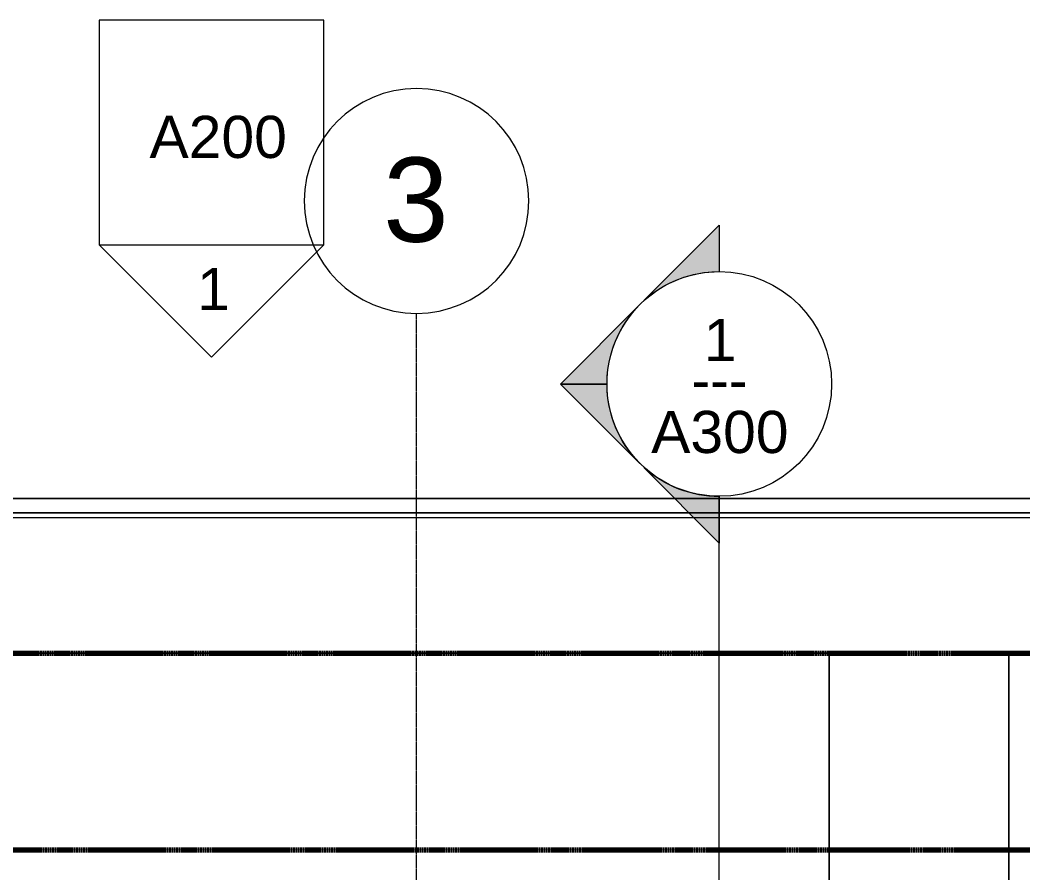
# Model space of a CAD drawing. Header units: inches. Extents: x -4414 to -113, y 9396 to 12816.
# Drawn here: x -2983.7 to -2555.1, y 12174.7 to 12539 of the extents above; entities that cross this region are included whole.
import ezdxf

# ---------------------------------------------------------------- set-up
doc = ezdxf.new("R2010")
doc.units = ezdxf.units.IN
doc.header["$MEASUREMENT"] = 0
doc.linetypes.add('Double Dash 3_8_', pattern=[1, 0.375, -0.125, 0.125, -0.125, 0.125, -0.125])
doc.linetypes.add('Grid Line 1_2_', pattern=[0.875, 0.5, -0.125, 0.125, -0.125])
for name, color, linetype, lineweight in [('0-1', 7, 'Continuous', 5), ('A-ANNO-DIMS', 211, 'Continuous', 9), ('A-ANNO-DIMS-192', 211, 'Continuous', 9), ('C-PROP-LINE', 91, 'Double Dash 3_8_', 70), ('C-TOPO', 7, 'Continuous', 9), ('G-ANNO-SYMB', 111, 'Continuous', 9), ('S-GRID-1', 1, 'Grid Line 1_2_', 9), ('S-GRID-IDEN', 1, 'Continuous', 9)]:
    doc.layers.add(name, color=color, linetype=linetype, lineweight=lineweight)
doc.styles.add('Arial', font='arial.ttf', dxfattribs={"height": 18})
doc.styles.add('Arial_1', font='arial.ttf', dxfattribs={"height": 36})
doc.styles.add('Century Gothic', font='ufonts.com_century-gothic.ttf', dxfattribs={"height": 18})
doc.dimstyles.new('OD__1_8__Tol__', dxfattribs={"dimscale": 12, "dimtxt": 18.795029, "dimasz": 2, "dimexe": 1.5, "dimexo": 1, "dimgap": 0.25, "dimtad": 1, "dimdec": 3, "dimrnd": 0.125, "dimzin": 3, "dimdsep": 46, "dimlunit": 4, "dimtxsty": 'Century Gothic', "dimblk1": 'OBLIQUE', "dimblk2": 'OBLIQUE', "dimsah": 1, "dimcen": 0.09, "dimdle": 1.5, "dimazin": 0, "dimtfac": 1, "dimtdec": 4, "dimtix": 1, "dimtmove": 0, "dimatfit": 3, "dimfxl": 1, "dimtvp": 1, "dimtfill": 1, "dimfrac": 2, "dimtolj": 1, "dimtzin": 0, "dimarcsym": 2})

# ---------------------------------------------------------------- blocks, each defined once
blk = doc.blocks.new('1750 Ox - Topography_rvt-1-FLOOR PLAN - 2ND FLOOR')
at = {"layer": 'C-TOPO'}
for p, q in [((-2856.2, 12334.59), (-3131.41, 12334.59)), ((-3131.41, 12334.59), (-2856.2, 12334.59)), ((-2746.02, 12334.59), (-2856.2, 12334.59)), ((-2856.2, 12334.59), (-2746.02, 12334.59)), ((-2664.1, 12334.59), (-2746.02, 12334.59)), ((-2746.02, 12334.59), (-2664.1, 12334.59)), ((-2295.47, 12334.59), (-2664.1, 12334.59)), ((-2664.1, 12334.59), (-2295.47, 12334.59)), ((-3132.12, 12328.59), (-2853.16, 12328.59)), ((-2853.16, 12328.59), (-3132.12, 12328.59)), ((-2853.16, 12328.59), (-2741.48, 12328.59)), ((-2741.48, 12328.59), (-2853.16, 12328.59)), ((-2741.48, 12328.59), (-2658.44, 12328.59)), ((-2658.44, 12328.59), (-2741.48, 12328.59)), ((-2658.44, 12328.59), (-2297.07, 12328.59)), ((-2297.07, 12328.59), (-2658.44, 12328.59)), ((-2822.76, 12268.59), (-3139.23, 12268.59)), ((-3139.23, 12268.59), (-2822.76, 12268.59)), ((-2696.07, 12268.59), (-2822.76, 12268.59)), ((-2822.76, 12268.59), (-2696.07, 12268.59)), ((-2637.92, 12268.59), (-2696.07, 12268.59)), ((-2696.07, 12268.59), (-2637.92, 12268.59)), ((-2637.92, 12191.77), (-2637.92, 12268.59)), ((-2637.92, 12268.59), (-2637.92, 12191.77)), ((-2313.14, 12268.59), (-2561.12, 12268.59)), ((-2561.12, 12268.59), (-2561.12, 12225.39)), ((-2561.12, 12225.39), (-2561.12, 12268.59)), ((-2561.12, 12268.59), (-2313.14, 12268.59)), ((-2561.12, 12225.39), (-2561.12, 12124.78)), ((-2561.12, 12124.78), (-2561.12, 12225.39)), ((-2637.92, 12124.78), (-2637.92, 12191.77)), ((-2637.92, 12191.77), (-2637.92, 12124.78))]:
    blk.add_line(p, q, dxfattribs=at)
blk = doc.blocks.new('Family - ___-1749192-FLOOR PLAN - 2ND FLOOR')
at = {"layer": 'C-PROP-LINE'}
for p, q in [((-3990.83, 12268.59), (-614.54, 12268.59)), ((-3930.69, 12184.59), (-697.71, 12184.59))]:
    blk.add_line(p, q, dxfattribs=at)
blk = doc.blocks.new('Section - Section Head - Filled-22785-FLOOR PLAN - 2ND FLOOR')
at = {"layer": 'G-ANNO-SYMB'}
h = blk.add_hatch(color=256, dxfattribs=at)
edge = h.paths.add_edge_path(flags=0)
edge.add_line((-0.4268, 0.1768), (-0.25, 0.3536))
edge.add_line((-0.25, 0.3536), (-0.25, 0.25))
edge.add_arc((-0.25, 0), 0.25, 90, 135)
h = blk.add_hatch(color=256, dxfattribs=at)
edge = h.paths.add_edge_path(flags=0)
edge.add_arc((-0.25, 0), 0.25, 45, 90)
edge.add_line((-0.25, 0.25), (-0.25, 0.3536))
edge.add_line((-0.25, 0.3536), (-0.0732, 0.1768))
h = blk.add_hatch(color=256, dxfattribs=at)
edge = h.paths.add_edge_path(flags=0)
edge.add_arc((-0.25, 0), 0.2503, 137.9216, 180)
edge.add_line((-0.5003, 0), (-0.6036, 0))
edge.add_line((-0.6036, 0), (-0.4358, 0.1678))
h = blk.add_hatch(color=256, dxfattribs=at)
edge = h.paths.add_edge_path(flags=0)
edge.add_line((-0.0642, 0.1678), (0.1036, 0))
edge.add_line((0.1036, 0), (0.0003, 0))
edge.add_arc((-0.25, 0), 0.2503, 0, 42.0784)
for p, q in [((-0.25, 0.3536), (-0.4268, 0.1768)), ((-0.25, 0.25), (-0.25, 0.3536)), ((-0.0732, 0.1768), (-0.25, 0.3536)), ((-0.25, 0.3536), (-0.25, 0.25)), ((-0.4358, 0.1678), (-0.6036, 0)), ((0.1036, 0), (-0.0642, 0.1678)), ((-0.6036, 0), (-0.5003, 0)), ((0.0003, 0), (0.1036, 0))]:
    blk.add_line(p, q, dxfattribs=at)
for centre, radius, start, end in [((-0.2503, 0), 0.25, 360, 180), ((-0.25, 0), 0.25, 90, 135), ((-0.25, 0), 0.25, 45, 90), ((-0.25, 0), 0.2503, 137.9216, 180), ((-0.25, 0), 0.2503, 0, 42.0784), ((-0.2503, 0), 0.25, 180, 360)]:
    blk.add_arc(centre, radius, start, end, dxfattribs=at)
blk = doc.blocks.new('Elevation - Detail Number-151647-FLOOR PLAN - 2ND FLOOR')
at = {"layer": 'G-ANNO-SYMB'}
for p, q in [((0.25, 0.25), (-0.25, 0.25)), ((-0.25, 0.25), (-0.25, -0.25)), ((0.25, -0.25), (0.25, 0.25)), ((-0.25, -0.25), (0.25, -0.25))]:
    blk.add_line(p, q, dxfattribs=at)
blk = doc.blocks.new('Elevation - Detail Number-151370-FLOOR PLAN - 2ND FLOOR')
at = {"layer": 'G-ANNO-SYMB'}
for p, q in [((0, 0.25), (-0.25, 0)), ((0.25, 0), (0, 0.25)), ((-0.25, 0), (0.25, 0))]:
    blk.add_line(p, q, dxfattribs=at)
blk = doc.blocks.new('Grid - Grid Head - Circle-50561-FLOOR PLAN - 2ND FLOOR')
at = {"layer": 'S-GRID-IDEN'}
for start, end in [(360, 180), (180, 360)]:
    blk.add_arc((0, 0), 0.25, start, end, dxfattribs=at)
blk = doc.blocks.new('DIMBLOCK40-FLOOR PLAN - 2ND FLOOR')
at = {"layer": 'A-ANNO-DIMS-192'}
for p, q in [((-3990.83, 12280.59), (-3990.83, 12344.43)), ((-614.54, 12280.59), (-614.54, 12344.43)), ((-596.54, 12326.43), (-4008.83, 12326.43)), ((-3990.83, 12326.43), (-3990.83, 12280.59)), ((-614.54, 12326.43), (-614.54, 12280.59))]:
    blk.add_line(p, q, dxfattribs=at)
at = {"layer": 'A-ANNO-DIMS-192', "lineweight": 50}
for p, q in [((-3990.83, 12326.43), (-3978.83, 12338.43)), ((-614.54, 12326.43), (-602.54, 12338.43)), ((-3990.83, 12326.43), (-4002.83, 12314.43)), ((-614.54, 12326.43), (-626.54, 12314.43))]:
    blk.add_line(p, q, dxfattribs=at)
at = {"layer": 'A-ANNO-DIMS-192', "color": 0, "insert": (-2371.15, 12352.5), "char_height": 18, "width": 164.3223, "attachment_point": 1, "line_spacing_factor": 0.984502, "style": 'Century Gothic', "bg_fill": 3, "box_fill_scale": 1.25, "bg_fill_color": 256, "bg_fill_true_color": 13158600, "bg_fill_transparency": 0}
blk.add_mtext('281\' - 4 1/4"', dxfattribs=at)
blk = doc.blocks.new('_Oblique')
at = {"color": 0, "linetype": 'ByBlock', "lineweight": -2}
blk.add_line((-0.5, -0.5), (0.5, 0.5), dxfattribs=at)

msp = doc.modelspace()

# ---------------------------------------------------------------- linework, layer by layer
at = {"layer": 'G-ANNO-SYMB'}
msp.add_line((-2684.838528, 9673.614565), (-2684.838528, 12335.533456), dxfattribs=at)
at = {"layer": 'S-GRID-1'}
msp.add_line((-2814.223737, 9836.179692), (-2814.223737, 12413.737124), dxfattribs=at)

# ---------------------------------------------------------------- block references
at = {"layer": '0-1'}
msp.add_blockref('1750 Ox - Topography_rvt-1-FLOOR PLAN - 2ND FLOOR', (0, 0), dxfattribs=at)
at = {"layer": 'C-PROP-LINE'}
msp.add_blockref('Family - ___-1749192-FLOOR PLAN - 2ND FLOOR', (0, 0), dxfattribs=at)
at = {"layer": 'G-ANNO-SYMB', "xscale": 191.9999999999999, "yscale": 191.9999999999999, "zscale": 191.9999999999999}
msp.add_blockref('Elevation - Detail Number-151647-FLOOR PLAN - 2ND FLOOR', (-2901.840594, 12491.003235), dxfattribs=at)
at = {"layer": 'G-ANNO-SYMB', "extrusion": (0, 0, -1), "xscale": 191.9999999999999, "yscale": 191.9999999999999, "zscale": 191.9999999999999}
for name, p, rotation in [('Section - Section Head - Filled-22785-FLOOR PLAN - 2ND FLOOR', (2684.838528, 12335.533456), 270.0000000000002), ('Elevation - Detail Number-151370-FLOOR PLAN - 2ND FLOOR', (2901.840594, 12443.003235), 180)]:
    msp.add_blockref(name, p, dxfattribs=dict(at, rotation=rotation))
at = {"layer": 'S-GRID-IDEN', "xscale": 191.9999999999999, "yscale": 191.9999999999999, "zscale": 191.9999999999999}
msp.add_blockref('Grid - Grid Head - Circle-50561-FLOOR PLAN - 2ND FLOOR', (-2814.223737, 12461.737124), dxfattribs=at)

# ---------------------------------------------------------------- texts
at = {"layer": 'G-ANNO-SYMB', "char_height": 18, "attachment_point": 1}
for s, insert, width, style in [('A200', (-2928.390338, 12498.109125), 71.508, 'Arial'), ('1', (-2908.061311, 12433.105136), 16.968, 'Arial'), ('1', (-2691.480481, 12411.350729), 16.968, 'Arial'), ('---', (-2696.783103, 12394.337343), 30.906, 'Century Gothic'), ('A300', (-2713.96867, 12372.07824), 71.508, 'Arial')]:
    msp.add_mtext(s, dxfattribs=dict(at, insert=insert, width=width, style=style))
at = {"layer": 'S-GRID-IDEN', "insert": (-2828.481783, 12480.313003), "char_height": 36, "width": 33.936, "attachment_point": 1, "style": 'Arial_1'}
msp.add_mtext('3', dxfattribs=at)

# ---------------------------------------------------------------- next in the draw order: dimensions: what is measured, and where the dimension line sits
at = {"layer": 'A-ANNO-DIMS'}
dim = msp.add_linear_dim(base=(-3990.831193, 12326.432809), p1=(-614.541484, 12268.589396), p2=(-3990.831193, 12268.589396), dimstyle='OD__1_8__Tol__', override={"dimpost": '<>', "dimfxl": 3376.289709}, dxfattribs=at)
dim.commit()
dim.dimension.update_dxf_attribs({"geometry": 'DIMBLOCK40-FLOOR PLAN - 2ND FLOOR', "text_midpoint": (-2302.686339, 12339.882843)})

doc.saveas('drawing.dxf')
